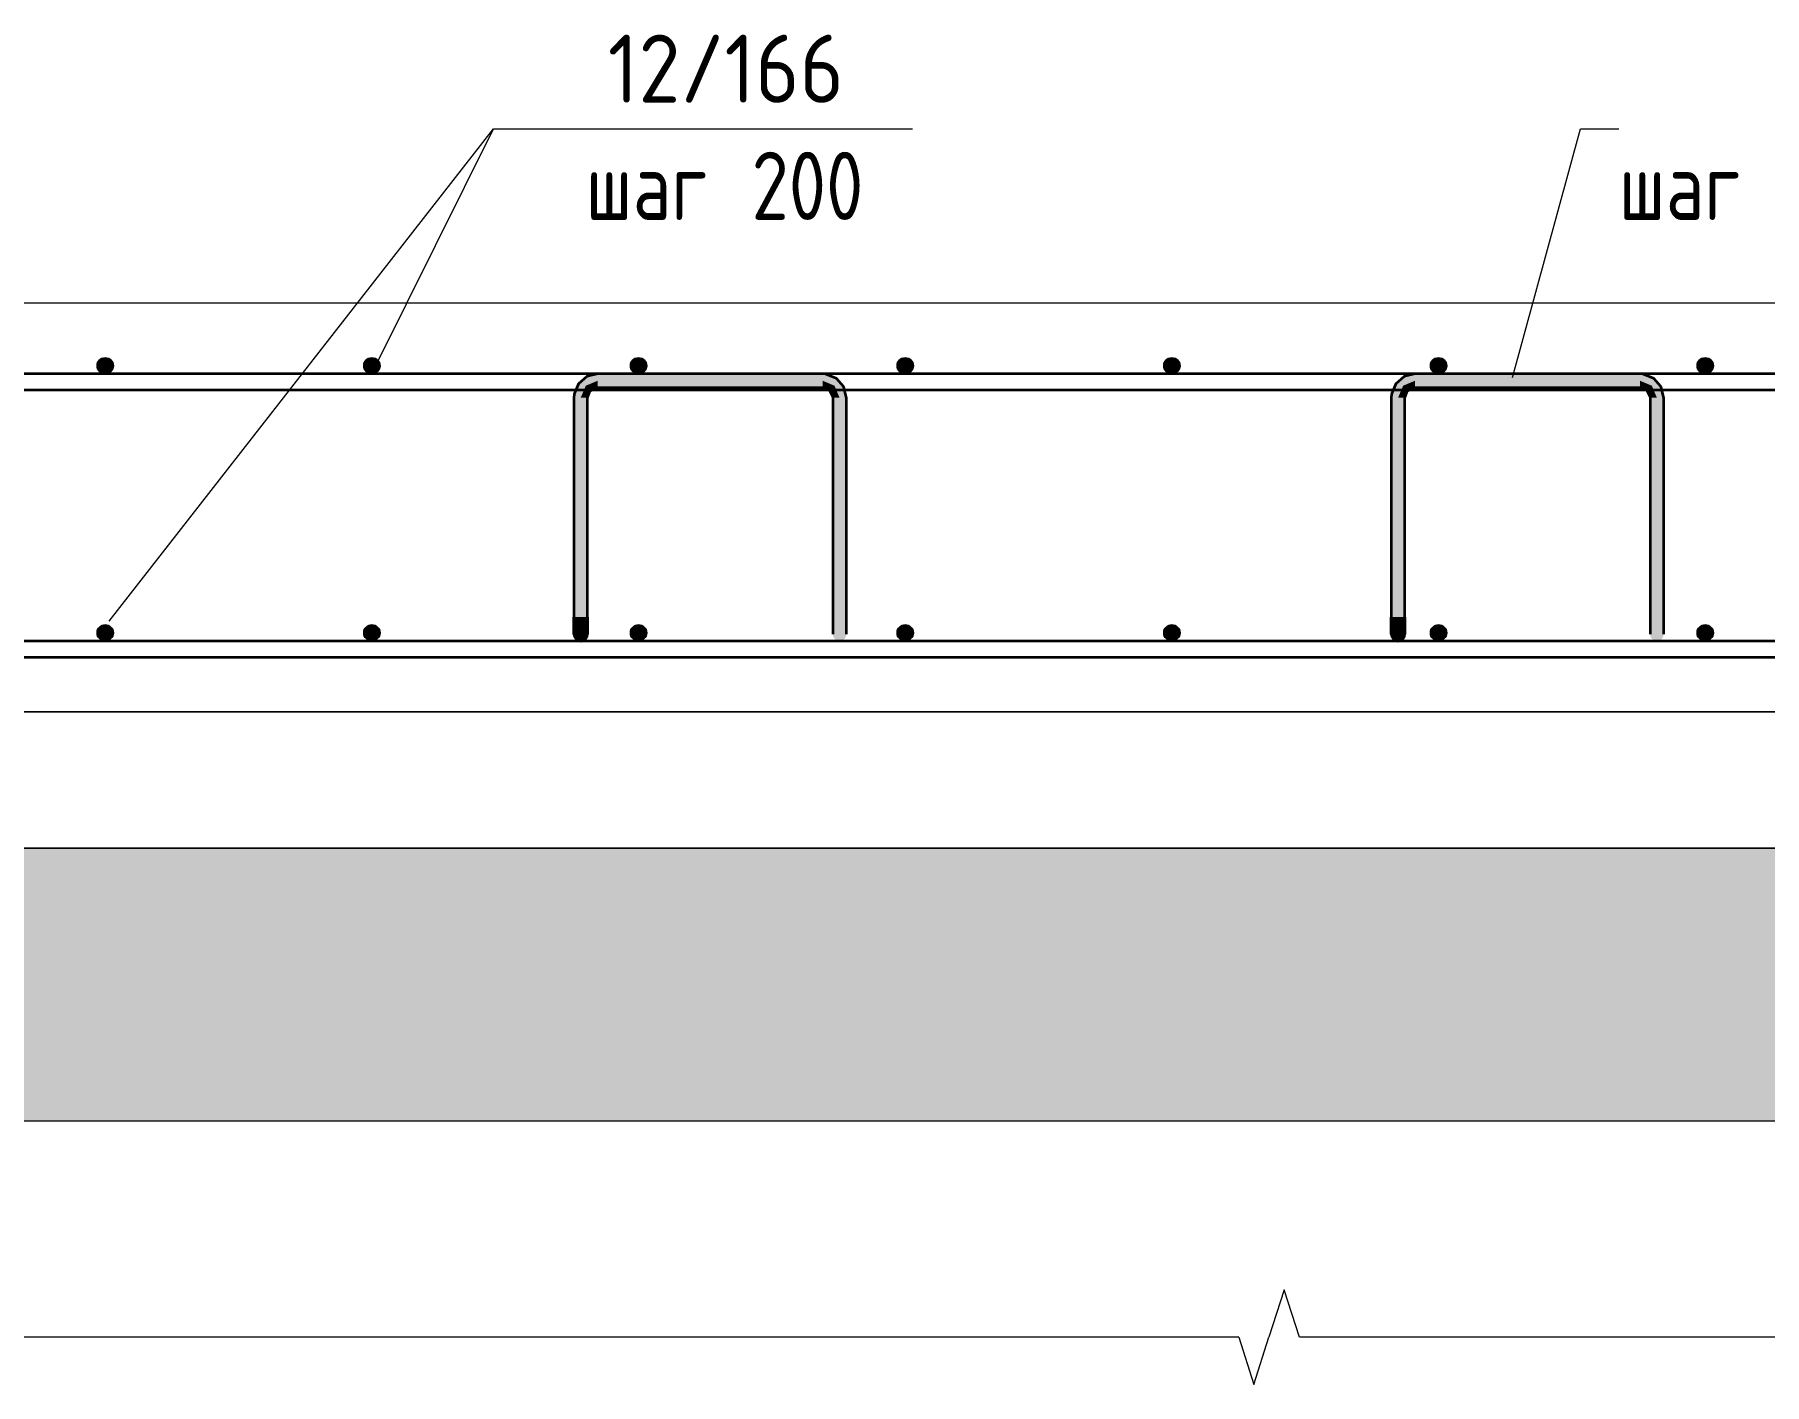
# Model space of a CAD drawing. Header units: millimetres. Extents: x 2384 to 38512, y -3571 to 48684.
# Drawn here: x 20632 to 21902, y -3363 to -2373 of the extents above; entities that cross this region are included whole.
import ezdxf

# ---------------------------------------------------------------- set-up
doc = ezdxf.new("R2010")
doc.units = ezdxf.units.MM
for name, color, linetype, lineweight in [('AA_Oformlenie', 7, 'Continuous', 9), ('AA_Vinoska', 7, 'Continuous', 9), ('AF_Element', 7, 'Continuous', 20), ('AF_Element_Грунт', 253, 'Continuous', 20), ('AF_Perekritie_Опалубка', 253, 'Continuous', 20), ('KR_Armatura', 7, 'Continuous', 20), ('KR_Armatura_Tonkie', 7, 'Continuous', 20), ('KR_Fundament', 7, 'Continuous', 20)]:
    doc.layers.add(name, color=color, linetype=linetype, lineweight=lineweight)
doc.styles.add('ISOCPEUR_1', font='isocpeur.ttf', dxfattribs={"width": 0.9, "height": 50})
doc.styles.add('ISOCPEUR_2', font='isocpeur.ttf', dxfattribs={"width": 0.8, "height": 50})

# ---------------------------------------------------------------- blocks, each defined once
blk = doc.blocks.new('грунт2 - грунт1-3847967-Сечение 3')
at = {"layer": 'AF_Element', "lineweight": 9}
h = blk.add_hatch(dxfattribs=at)
h.set_pattern_fill('FP_4', color=256, style=0, pattern_type=2)
h.set_pattern_definition([(0, (44969.595, -250), (162.56, 40.64), [6.706, -115.214, 6.706, -115.214, -650.24]), (0, (44969.595, -250), (162.56, 40.64), [-243.84, 6.706, -237.134, 6.706, -115.214, -284.48]), (0, (44969.595, -250), (162.56, 40.64), [-609.6, 6.706, -74.574, 6.706, -196.494]), (120, (45030.555, -229.68), (-116.47527, 120.4611), [6.706, -115.214, 6.706, -115.214, -650.24]), (120, (45030.555, -229.68), (-116.47527, 120.4611), [-243.84, 6.706, -237.134, 6.706, -115.214, -284.48]), (120, (45030.555, -229.68), (-116.47527, 120.4611), [-609.6, 6.706, -74.574, 6.706, -196.494]), (240, (45050.875, -148.4), (-46.08473, -161.1011), [6.706, -115.214, 6.706, -115.214, -650.24]), (240, (45050.875, -148.4), (-46.08473, -161.1011), [-243.84, 6.706, -237.134, 6.706, -115.214, -284.48]), (240, (45050.875, -148.4), (-46.08473, -161.1011), [-609.6, 6.706, -74.574, 6.706, -196.494])])
h.paths.add_polyline_path([(47393.8, -3170), (48125, -3170), (48125, -2970), (43315, -2970), (43315, -3170), (46487.9, -3170)])
at = {"layer": 'AF_Element'}
for p, q in [((48125, -2970), (43315, -2970)), ((43315, -3170), (48125, -3170))]:
    blk.add_line(p, q, dxfattribs=at)
blk = doc.blocks.new('261_Лягушка _НесАрм_РабПлоск_ - 10 А240-3745568-Сечение 3')
at = {"layer": 'KR_Armatura_Tonkie', "lineweight": 35}
for points in [[(43523.7, -2639.5), (43525, -2639.5), (43528.7, -2630.7), (43537.5, -2627), (43537.5, -2622), (43532.6, -2622.7), (43528.7, -2624.8), (43525.1, -2627.4), (43522.7, -2630.1), (43520.7, -2634.9), (43520.2, -2639.5), (43522.5, -2639.5)], [(43526.8, -2639.5), (43530, -2639.5), (43530.8, -2636.9), (43531.9, -2633.9), (43537.5, -2631.8), (43537.5, -2627), (43528.7, -2630.7), (43525, -2639.5), (43526.3, -2639.5)], [(43537.5, -2627), (43702.5, -2627), (43702.5, -2622), (43537.5, -2622.2), (43537.5, -2625.7)], [(43538.5, -2632), (43702.5, -2631.8), (43702.5, -2627), (43537.5, -2627), (43537.5, -2632)], [(43719.8, -2639.5), (43720, -2639.5), (43719, -2634), (43717.8, -2631.7), (43715, -2627.5), (43711.9, -2624.7), (43707.1, -2622.7), (43702.5, -2622.2), (43702.5, -2627), (43711.3, -2630.7), (43715, -2639.5), (43719.3, -2639.5)], [(43710, -2639.5), (43715, -2639.5), (43711.3, -2630.7), (43702.5, -2627), (43702.5, -2632), (43705.1, -2632.8), (43708.1, -2634), (43708.6, -2635.6)], [(43525, -2800.5), (43525, -2639.5), (43520, -2639.5), (43520.2, -2800.5), (43523.7, -2800.5)], [(43525, -2800.5), (43530, -2800.5), (43529.8, -2639.5), (43525, -2639.5), (43525, -2797.9)], [(43712.5, -2800.5), (43715, -2800.5), (43715, -2639.5), (43710, -2639.5), (43710.2, -2800.5), (43711.5, -2800.5)], [(43715, -2800.5), (43720, -2800.5), (43719.8, -2639.5), (43715, -2639.5), (43715, -2792.1)], [(43520.2, -2811.7), (43521, -2810.1), (43521.5, -2809.5), (43523.1, -2808.5), (43523.7, -2808.2), (43525, -2808), (43525, -2800.5), (43520, -2800.5), (43520.1, -2811.2)], [(43530, -2813), (43529.9, -2805.8), (43529.8, -2800.5), (43525, -2800.5), (43525, -2808), (43526.9, -2808.5), (43527.5, -2808.7), (43528.5, -2809.5), (43529.3, -2810.5), (43529.8, -2811.7)], [(43715, -2818), (43715, -2800.5), (43710, -2800.5), (43710.1, -2810.9), (43710.2, -2814.3), (43710.7, -2815.5), (43711.9, -2816.9), (43712.5, -2817.4), (43713.7, -2817.9), (43714.8, -2818)], [(43715, -2818), (43716.3, -2817.9), (43717.5, -2817.4), (43718.5, -2816.6), (43719.3, -2815.5), (43719.9, -2813.9), (43720, -2813), (43719.9, -2806.9), (43719.8, -2800.5), (43715, -2800.5), (43715, -2818)], [(43525, -2818), (43526.3, -2817.9), (43527.5, -2817.4), (43528.5, -2816.6), (43529.3, -2815.5), (43529.8, -2814.3), (43530, -2813), (43529.8, -2811.7), (43529.3, -2810.5), (43528.5, -2809.5), (43526.9, -2808.5), (43526.3, -2808.2), (43525, -2808), (43523.1, -2808.5), (43522.5, -2808.7), (43521.5, -2809.5), (43520.7, -2810.5), (43520.2, -2811.7), (43520, -2813), (43520.2, -2814.3), (43520.7, -2815.5), (43521.5, -2816.6), (43522.5, -2817.4), (43523.7, -2817.9), (43524.8, -2818)]]:
    blk.add_hatch(color=256, dxfattribs=at).paths.add_polyline_path(points)
for p, q in [((43702.5, -2622), (43537.5, -2622)), ((43520, -2639.5), (43520, -2800.5)), ((43530, -2800.5), (43530, -2639.5)), ((43537.5, -2632), (43702.5, -2632)), ((43702.5, -2632), (43707.5, -2633.9)), ((43710, -2639.5), (43710, -2800.5)), ((43720, -2639.5), (43718.7, -2634)), ((43720, -2800.5), (43720, -2639.5))]:
    blk.add_line(p, q, dxfattribs=at)
at = {"layer": 'KR_Armatura_Tonkie', "lineweight": 35, "flags": 128}
for points in [[(43537.5, -2622), (43529.5, -2623.9), (43523.3, -2629.3), (43521.4, -2634)], [(43718.7, -2634), (43718.1, -2631.5), (43712.7, -2625.3), (43705, -2622.2), (43702.5, -2622)], [(43521.4, -2634), (43520.2, -2637), (43520, -2639.5)], [(43530, -2639.5), (43531.9, -2634.5), (43532.9, -2634)], [(43532.9, -2634), (43536.6, -2632.1), (43537.5, -2632)], [(43707.5, -2634), (43709.9, -2638.6), (43710, -2639.5)], [(43520, -2813), (43520, -2811.1), (43520, -2805.9), (43520, -2800.5)], [(43530, -2800.5), (43530, -2807.2), (43530, -2811.8), (43530, -2813)], [(43710, -2800.5), (43710, -2807.2), (43710, -2811.8), (43710, -2813)], [(43720, -2813), (43720, -2811.1), (43720, -2805.9), (43720, -2800.5)]]:
    blk.add_lwpolyline(points, dxfattribs=at)
at = {"layer": 'KR_Armatura_Tonkie', "lineweight": 35}
for start, end in [(90, 268.0793), (271.9207, 90)]:
    blk.add_arc((43525, -2813), 5, start, end, dxfattribs=at)
blk = doc.blocks.new('261_Лягушка _НесАрм_РабПлоск_ - 10 А240-V78-Сечение 3')
at = {"layer": 'KR_Armatura_Tonkie', "lineweight": 35}
for points in [[(46523.7, -2639.5), (46525, -2639.5), (46528.7, -2630.7), (46537.5, -2627), (46537.5, -2622), (46532.6, -2622.7), (46528.7, -2624.8), (46525.1, -2627.4), (46522.7, -2630.1), (46520.7, -2634.9), (46520.2, -2639.5), (46522.5, -2639.5)], [(46526.8, -2639.5), (46530, -2639.5), (46530.8, -2636.9), (46531.9, -2633.9), (46537.5, -2631.8), (46537.5, -2627), (46528.7, -2630.7), (46525, -2639.5), (46526.3, -2639.5)], [(46702.5, -2627), (46702.5, -2622), (46537.5, -2622.2), (46537.5, -2627), (46601.1, -2627)], [(46601.1, -2632), (46702.5, -2631.8), (46702.5, -2627), (46537.5, -2627), (46537.5, -2632), (46544.5, -2632)], [(46715, -2639.5), (46720, -2639.5), (46719, -2634), (46717.2, -2630.7), (46714.6, -2627.1), (46711.9, -2624.7), (46707.1, -2622.7), (46702.5, -2622.2), (46702.5, -2627), (46711.3, -2630.7), (46714.3, -2637.9)], [(46715, -2639.5), (46711.3, -2630.7), (46702.5, -2627), (46702.5, -2632), (46705.1, -2632.8), (46708.1, -2634), (46710.2, -2639.5), (46714.3, -2639.5)], [(46525, -2800.5), (46525, -2639.5), (46520, -2639.5), (46520.2, -2800.5), (46523.7, -2800.5)], [(46525, -2800.5), (46530, -2800.5), (46529.8, -2639.5), (46525, -2639.5), (46525, -2797.9)], [(46713.7, -2800.5), (46715, -2800.5), (46715, -2639.5), (46710, -2639.5), (46710.2, -2800.5), (46712.5, -2800.5)], [(46716.3, -2800.5), (46720, -2800.5), (46719.8, -2639.5), (46715, -2639.5), (46715, -2800.5)], [(46520.2, -2811.7), (46521, -2810.1), (46521.5, -2809.5), (46523.1, -2808.5), (46523.7, -2808.2), (46525, -2808), (46525, -2800.5), (46520, -2800.5), (46520.1, -2811.2)], [(46530, -2813), (46529.9, -2805.8), (46529.8, -2800.5), (46525, -2800.5), (46525, -2808), (46526.9, -2808.5), (46527.5, -2808.7), (46528.5, -2809.5), (46529.3, -2810.5), (46529.8, -2811.7)], [(46715, -2818), (46715, -2800.5), (46710, -2800.5), (46710.1, -2810.9), (46710.2, -2814.3), (46710.7, -2815.5), (46711.9, -2816.9), (46712.5, -2817.4), (46714.3, -2817.9), (46714.8, -2818)], [(46715, -2818), (46716.3, -2817.9), (46717.5, -2817.4), (46718.5, -2816.6), (46719.3, -2815.5), (46719.9, -2813.9), (46720, -2813), (46719.9, -2806.9), (46719.8, -2800.5), (46715, -2800.5), (46715, -2818)], [(46525, -2818), (46526.3, -2817.9), (46527.5, -2817.4), (46528.5, -2816.6), (46529.3, -2815.5), (46529.8, -2814.3), (46530, -2813), (46529.8, -2811.7), (46529.3, -2810.5), (46528.5, -2809.5), (46526.9, -2808.5), (46526.3, -2808.2), (46525, -2808), (46523.1, -2808.5), (46522.5, -2808.7), (46521.5, -2809.5), (46520.7, -2810.5), (46520.2, -2811.7), (46520, -2813), (46520.2, -2814.3), (46520.7, -2815.5), (46521.5, -2816.6), (46522.5, -2817.4), (46523.7, -2817.9), (46524.8, -2818)]]:
    blk.add_hatch(color=256, dxfattribs=at).paths.add_polyline_path(points)
for p, q in [((46702.5, -2622), (46537.5, -2622)), ((46520, -2639.5), (46520, -2800.5)), ((46530, -2800.5), (46530, -2639.5)), ((46537.5, -2632), (46702.5, -2632)), ((46702.5, -2632), (46707.5, -2633.9)), ((46710, -2639.5), (46710, -2800.5)), ((46720, -2639.5), (46718.7, -2634)), ((46720, -2800.5), (46720, -2639.5))]:
    blk.add_line(p, q, dxfattribs=at)
at = {"layer": 'KR_Armatura_Tonkie', "lineweight": 35, "flags": 128}
for points in [[(46537.5, -2622), (46529.5, -2623.9), (46523.3, -2629.3), (46521.4, -2634)], [(46718.7, -2634), (46718.1, -2631.5), (46712.7, -2625.3), (46705, -2622.2), (46702.5, -2622)], [(46521.4, -2634), (46520.2, -2637), (46520, -2639.5)], [(46530, -2639.5), (46531.9, -2634.5), (46532.9, -2634)], [(46532.9, -2634), (46536.6, -2632.1), (46537.5, -2632)], [(46707.5, -2634), (46709.9, -2638.6), (46710, -2639.5)], [(46520, -2813), (46520, -2811.1), (46520, -2805.9), (46520, -2800.5)], [(46530, -2800.5), (46530, -2807.2), (46530, -2811.8), (46530, -2813)], [(46710, -2800.5), (46710, -2807.2), (46710, -2811.8), (46710, -2813)], [(46720, -2813), (46720, -2811.1), (46720, -2805.9), (46720, -2800.5)]]:
    blk.add_lwpolyline(points, dxfattribs=at)
at = {"layer": 'KR_Armatura_Tonkie', "lineweight": 35}
for start, end in [(90, 268.0793), (271.9207, 90)]:
    blk.add_arc((46525, -2813), 5, start, end, dxfattribs=at)
blk = doc.blocks.new('011_Прямоугольник обрыва _ЭлУзла_ - 011_Прямоугольник обрыва _ЭлУзла_-3901859-Сечение 3')
at = {"layer": 'AA_Oformlenie'}
for p, q in [((46408.1, -3328.8), (42978.7, -3328.8)), ((48167, -3328.8), (46452.6, -3328.8))]:
    blk.add_line(p, q, dxfattribs=at)
blk = doc.blocks.new('042_М_Арматуры - Диам длина поз _ Комментарий-2260297-Сечение 3')
at = {"layer": 'AA_Vinoska'}
blk.add_line((46426.1, 53.5), (46706.1, 53.5), dxfattribs=at)

msp = doc.modelspace()

# ---------------------------------------------------------------- hatches: boundary and pattern name
at = {"layer": 'KR_Armatura'}
h = msp.add_hatch(color=256, dxfattribs=at)
edge = h.paths.add_edge_path()
edge.add_arc((20683.8035, -2616), 6, 0, 360)
for points in [[(20680.8035, -2621.1962), (20686.8035, -2621.1962), (20689.8035, -2616), (20686.8035, -2610.8038), (20680.8035, -2610.8038), (20677.8035, -2616)], [(20876.561, -2621.1962), (20882.561, -2621.1962), (20885.561, -2616), (20882.561, -2610.8038), (20876.561, -2610.8038), (20873.561, -2616)], [(21072.3186, -2621.1962), (21078.3186, -2621.1962), (21081.3186, -2616), (21078.3186, -2610.8038), (21072.3186, -2610.8038), (21069.3186, -2616)], [(21268.0761, -2621.1962), (21274.0761, -2621.1962), (21277.0761, -2616), (21274.0761, -2610.8038), (21268.0761, -2610.8038), (21265.0761, -2616)], [(21463.8337, -2621.1962), (21469.8337, -2621.1962), (21472.8337, -2616), (21469.8337, -2610.8038), (21463.8337, -2610.8038), (21460.8337, -2616)], [(21659.5913, -2621.1962), (21665.5913, -2621.1962), (21668.5913, -2616), (21665.5913, -2610.8038), (21659.5913, -2610.8038), (21656.5913, -2616)], [(21855.3488, -2621.1962), (21861.3488, -2621.1962), (21864.3488, -2616), (21861.3488, -2610.8038), (21855.3488, -2610.8038), (21852.3488, -2616)], [(20680.8035, -2817.1962), (20686.8035, -2817.1962), (20689.8035, -2812), (20686.8035, -2806.8038), (20680.8035, -2806.8038), (20677.8035, -2812)], [(20876.561, -2817.1962), (20882.561, -2817.1962), (20885.561, -2812), (20882.561, -2806.8038), (20876.561, -2806.8038), (20873.561, -2812)], [(21072.3186, -2817.1962), (21078.3186, -2817.1962), (21081.3186, -2812), (21078.3186, -2806.8038), (21072.3186, -2806.8038), (21069.3186, -2812)], [(21268.0761, -2817.1962), (21274.0761, -2817.1962), (21277.0761, -2812), (21274.0761, -2806.8038), (21268.0761, -2806.8038), (21265.0761, -2812)], [(21463.8337, -2817.1962), (21469.8337, -2817.1962), (21472.8337, -2812), (21469.8337, -2806.8038), (21463.8337, -2806.8038), (21460.8337, -2812)], [(21659.5913, -2817.1962), (21665.5913, -2817.1962), (21668.5913, -2812), (21665.5913, -2806.8038), (21659.5913, -2806.8038), (21656.5913, -2812)], [(21855.3488, -2817.1962), (21861.3488, -2817.1962), (21864.3488, -2812), (21861.3488, -2806.8038), (21855.3488, -2806.8038), (21852.3488, -2812)]]:
    msp.add_hatch(color=256, dxfattribs=at).paths.add_polyline_path(points)
h = msp.add_hatch(color=256, dxfattribs=at)
edge = h.paths.add_edge_path()
edge.add_arc((20879.561, -2616), 6, 0, 360)
h = msp.add_hatch(color=256, dxfattribs=at)
edge = h.paths.add_edge_path()
edge.add_arc((21075.3186, -2616), 6, 0, 360)
h = msp.add_hatch(color=256, dxfattribs=at)
edge = h.paths.add_edge_path()
edge.add_arc((21271.0761, -2616), 6, 0, 360)
h = msp.add_hatch(color=256, dxfattribs=at)
edge = h.paths.add_edge_path()
edge.add_arc((21466.8337, -2616), 6, 0, 360)
h = msp.add_hatch(color=256, dxfattribs=at)
edge = h.paths.add_edge_path()
edge.add_arc((21662.5913, -2616), 6, 0, 360)
h = msp.add_hatch(color=256, dxfattribs=at)
edge = h.paths.add_edge_path()
edge.add_arc((21858.3488, -2616), 6, 0, 360)
h = msp.add_hatch(color=256, dxfattribs=at)
edge = h.paths.add_edge_path()
edge.add_arc((20683.8035, -2812), 6, 0, 360)
h = msp.add_hatch(color=256, dxfattribs=at)
edge = h.paths.add_edge_path()
edge.add_arc((20879.561, -2812), 6, 0, 360)
h = msp.add_hatch(color=256, dxfattribs=at)
edge = h.paths.add_edge_path()
edge.add_arc((21075.3186, -2812), 6, 0, 360)
h = msp.add_hatch(color=256, dxfattribs=at)
edge = h.paths.add_edge_path()
edge.add_arc((21271.0761, -2812), 6, 0, 360)
h = msp.add_hatch(color=256, dxfattribs=at)
edge = h.paths.add_edge_path()
edge.add_arc((21466.8337, -2812), 6, 0, 360)
h = msp.add_hatch(color=256, dxfattribs=at)
edge = h.paths.add_edge_path()
edge.add_arc((21662.5913, -2812), 6, 0, 360)
h = msp.add_hatch(color=256, dxfattribs=at)
edge = h.paths.add_edge_path()
edge.add_arc((21858.3488, -2812), 6, 0, 360)

# ---------------------------------------------------------------- linework, layer by layer
at = {"layer": 'AA_Vinoska'}
for p, q in [((20686.6072, -2803.3183), (20968.7652, -2442.1559)), ((20883.6048, -2613.5028), (20968.7652, -2442.1559)), ((20968.7652, -2442.1559), (20996.468, -2442.1559)), ((20968.7652, -2442.1559), (20996.468, -2442.1559)), ((21716.8201, -2624.6647), (21766.7549, -2442.1559)), ((21766.7549, -2442.1559), (21794.8432, -2442.1559)), ((21549.23, -3294.1199), (21537.9683, -3328.78)), ((21560.4917, -3328.78), (21549.23, -3294.1199)), ((21515.9683, -3328.78), (21526.9683, -3363.421)), ((21526.9683, -3363.421), (21537.9683, -3328.78))]:
    msp.add_line(p, q, dxfattribs=at)
at = {"layer": 'AF_Perekritie_Опалубка'}
for p, q in [((23232.8941, -2870), (16472.8944, -2870)), ((16472.8944, -2970), (23232.8941, -2970))]:
    msp.add_line(p, q, dxfattribs=at)
at = {"layer": 'KR_Armatura'}
for p, q in [((20680.8035, -2610.8038), (20677.8035, -2616)), ((20686.8035, -2610.8038), (20680.8035, -2610.8038)), ((20689.8035, -2616), (20686.8035, -2610.8038)), ((20876.561, -2610.8038), (20873.561, -2616)), ((20882.561, -2610.8038), (20876.561, -2610.8038)), ((20885.561, -2616), (20882.561, -2610.8038)), ((21072.3186, -2610.8038), (21069.3186, -2616)), ((21078.3186, -2610.8038), (21072.3186, -2610.8038)), ((21081.3186, -2616), (21078.3186, -2610.8038)), ((21268.0761, -2610.8038), (21265.0761, -2616)), ((21274.0761, -2610.8038), (21268.0761, -2610.8038)), ((21277.0761, -2616), (21274.0761, -2610.8038)), ((21463.8337, -2610.8038), (21460.8337, -2616)), ((21469.8337, -2610.8038), (21463.8337, -2610.8038)), ((21472.8337, -2616), (21469.8337, -2610.8038)), ((21659.5913, -2610.8038), (21656.5913, -2616)), ((21665.5913, -2610.8038), (21659.5913, -2610.8038)), ((21668.5913, -2616), (21665.5913, -2610.8038)), ((21855.3488, -2610.8038), (21852.3488, -2616)), ((21861.3488, -2610.8038), (21855.3488, -2610.8038)), ((21864.3488, -2616), (21861.3488, -2610.8038)), ((20677.8035, -2616), (20680.8035, -2621.1962)), ((20680.8035, -2621.1962), (20686.8035, -2621.1962)), ((20686.8035, -2621.1962), (20689.8035, -2616)), ((20873.561, -2616), (20876.561, -2621.1962)), ((20876.561, -2621.1962), (20882.561, -2621.1962)), ((20882.561, -2621.1962), (20885.561, -2616)), ((21069.3186, -2616), (21072.3186, -2621.1962)), ((21072.3186, -2621.1962), (21078.3186, -2621.1962)), ((21078.3186, -2621.1962), (21081.3186, -2616)), ((21265.0761, -2616), (21268.0761, -2621.1962)), ((21268.0761, -2621.1962), (21274.0761, -2621.1962)), ((21274.0761, -2621.1962), (21277.0761, -2616)), ((21460.8337, -2616), (21463.8337, -2621.1962)), ((21463.8337, -2621.1962), (21469.8337, -2621.1962)), ((21469.8337, -2621.1962), (21472.8337, -2616)), ((21656.5913, -2616), (21659.5913, -2621.1962)), ((21659.5913, -2621.1962), (21665.5913, -2621.1962)), ((21665.5913, -2621.1962), (21668.5913, -2616)), ((21852.3488, -2616), (21855.3488, -2621.1962)), ((21855.3488, -2621.1962), (21861.3488, -2621.1962)), ((21861.3488, -2621.1962), (21864.3488, -2616)), ((20680.8035, -2806.8038), (20677.8035, -2812)), ((20677.8035, -2812), (20680.8035, -2817.1962)), ((20686.8035, -2806.8038), (20680.8035, -2806.8038)), ((20680.8035, -2817.1962), (20686.8035, -2817.1962)), ((20689.8035, -2812), (20686.8035, -2806.8038)), ((20686.8035, -2817.1962), (20689.8035, -2812)), ((20876.561, -2806.8038), (20873.561, -2812)), ((20873.561, -2812), (20876.561, -2817.1962)), ((20882.561, -2806.8038), (20876.561, -2806.8038)), ((20876.561, -2817.1962), (20882.561, -2817.1962)), ((20885.561, -2812), (20882.561, -2806.8038)), ((20882.561, -2817.1962), (20885.561, -2812)), ((21072.3186, -2806.8038), (21069.3186, -2812)), ((21069.3186, -2812), (21072.3186, -2817.1962)), ((21078.3186, -2806.8038), (21072.3186, -2806.8038)), ((21072.3186, -2817.1962), (21078.3186, -2817.1962)), ((21081.3186, -2812), (21078.3186, -2806.8038)), ((21078.3186, -2817.1962), (21081.3186, -2812)), ((21268.0761, -2806.8038), (21265.0761, -2812)), ((21265.0761, -2812), (21268.0761, -2817.1962)), ((21274.0761, -2806.8038), (21268.0761, -2806.8038)), ((21268.0761, -2817.1962), (21274.0761, -2817.1962)), ((21277.0761, -2812), (21274.0761, -2806.8038)), ((21274.0761, -2817.1962), (21277.0761, -2812)), ((21463.8337, -2806.8038), (21460.8337, -2812)), ((21460.8337, -2812), (21463.8337, -2817.1962)), ((21469.8337, -2806.8038), (21463.8337, -2806.8038)), ((21463.8337, -2817.1962), (21469.8337, -2817.1962)), ((21472.8337, -2812), (21469.8337, -2806.8038)), ((21469.8337, -2817.1962), (21472.8337, -2812)), ((21659.5913, -2806.8038), (21656.5913, -2812)), ((21656.5913, -2812), (21659.5913, -2817.1962)), ((21665.5913, -2806.8038), (21659.5913, -2806.8038)), ((21659.5913, -2817.1962), (21665.5913, -2817.1962)), ((21668.5913, -2812), (21665.5913, -2806.8038)), ((21665.5913, -2817.1962), (21668.5913, -2812)), ((21855.3488, -2806.8038), (21852.3488, -2812)), ((21852.3488, -2812), (21855.3488, -2817.1962)), ((21861.3488, -2806.8038), (21855.3488, -2806.8038)), ((21855.3488, -2817.1962), (21861.3488, -2817.1962)), ((21864.3488, -2812), (21861.3488, -2806.8038)), ((21861.3488, -2817.1962), (21864.3488, -2812))]:
    msp.add_line(p, q, dxfattribs=at)
for centre in [(20683.8035, -2616), (20879.561, -2616), (21075.3186, -2616), (21271.0761, -2616), (21466.8337, -2616), (21662.5913, -2616), (21858.3488, -2616), (20683.8035, -2812), (20879.561, -2812), (21075.3186, -2812), (21271.0761, -2812), (21466.8337, -2812), (21662.5913, -2812), (21858.3488, -2812)]:
    msp.add_circle(centre, 6, dxfattribs=at)
at = {"layer": 'KR_Armatura_Tonkie', "lineweight": 35}
for p, q in [((23082.8941, -2622), (16522.8948, -2622)), ((23082.8941, -2634), (16522.8948, -2634)), ((23082.8941, -2818), (16522.8948, -2818)), ((23082.8941, -2830), (16522.8948, -2830))]:
    msp.add_line(p, q, dxfattribs=at)
at = {"layer": 'KR_Fundament'}
for p, q in [((22882.8941, -2570), (20225.8944, -2570)), ((16472.8948, -2870), (23132.8941, -2870))]:
    msp.add_line(p, q, dxfattribs=at)

# ---------------------------------------------------------------- block references
at = {"layer": 'AA_Oformlenie'}
msp.add_blockref('011_Прямоугольник обрыва _ЭлУзла_ - 011_Прямоугольник обрыва _ЭлУзла_-3901859-Сечение 3', (-24892.1056, 0), dxfattribs=at)
at = {"layer": 'AA_Vinoska'}
msp.add_blockref('042_М_Арматуры - Диам длина поз _ Комментарий-2260297-Сечение 3', (-25429.5857, -2495.6493), dxfattribs=at)
msp.add_blockref('042_М_Арматуры - Диам длина поз _ Комментарий-2260297-Сечение 3', (-25429.5857, -2495.6493), dxfattribs=at)
at = {"layer": 'AF_Element_Грунт'}
msp.add_blockref('грунт2 - грунт1-3847967-Сечение 3', (-24892.1056, 0), dxfattribs=at)
at = {"layer": 'KR_Armatura_Tonkie', "lineweight": 35}
for name, p in [('261_Лягушка _НесАрм_РабПлоск_ - 10 А240-3745568-Сечение 3', (-22492.1056, 0)), ('261_Лягушка _НесАрм_РабПлоск_ - 10 А240-V78-Сечение 3', (-24892.1056, 0))]:
    msp.add_blockref(name, p, dxfattribs=at)

# ---------------------------------------------------------------- texts
at = {"layer": 'AA_Vinoska', "char_height": 50, "attachment_point": 1}
for s, insert, width, style in [('12/166', (21052.7808, -2373.0738), 210.683475, 'ISOCPEUR_1'), ('12/166', (21052.7808, -2373.0738), 210.683475, 'ISOCPEUR_1'), (' 200', (21132.8092, -2459.0549), 133.4008, 'ISOCPEUR_2'), (' 200', (21132.8092, -2459.0549), 133.4008, 'ISOCPEUR_2'), ('шаг', (21036.5008, -2459.0549), 116.7257, 'ISOCPEUR_2'), ('шаг', (21036.5008, -2459.0549), 116.7257, 'ISOCPEUR_2'), ('шаг', (21794.8432, -2459.0549), 116.7257, 'ISOCPEUR_2')]:
    msp.add_mtext(s, dxfattribs=dict(at, insert=insert, width=width, style=style))

doc.saveas('drawing.dxf')
